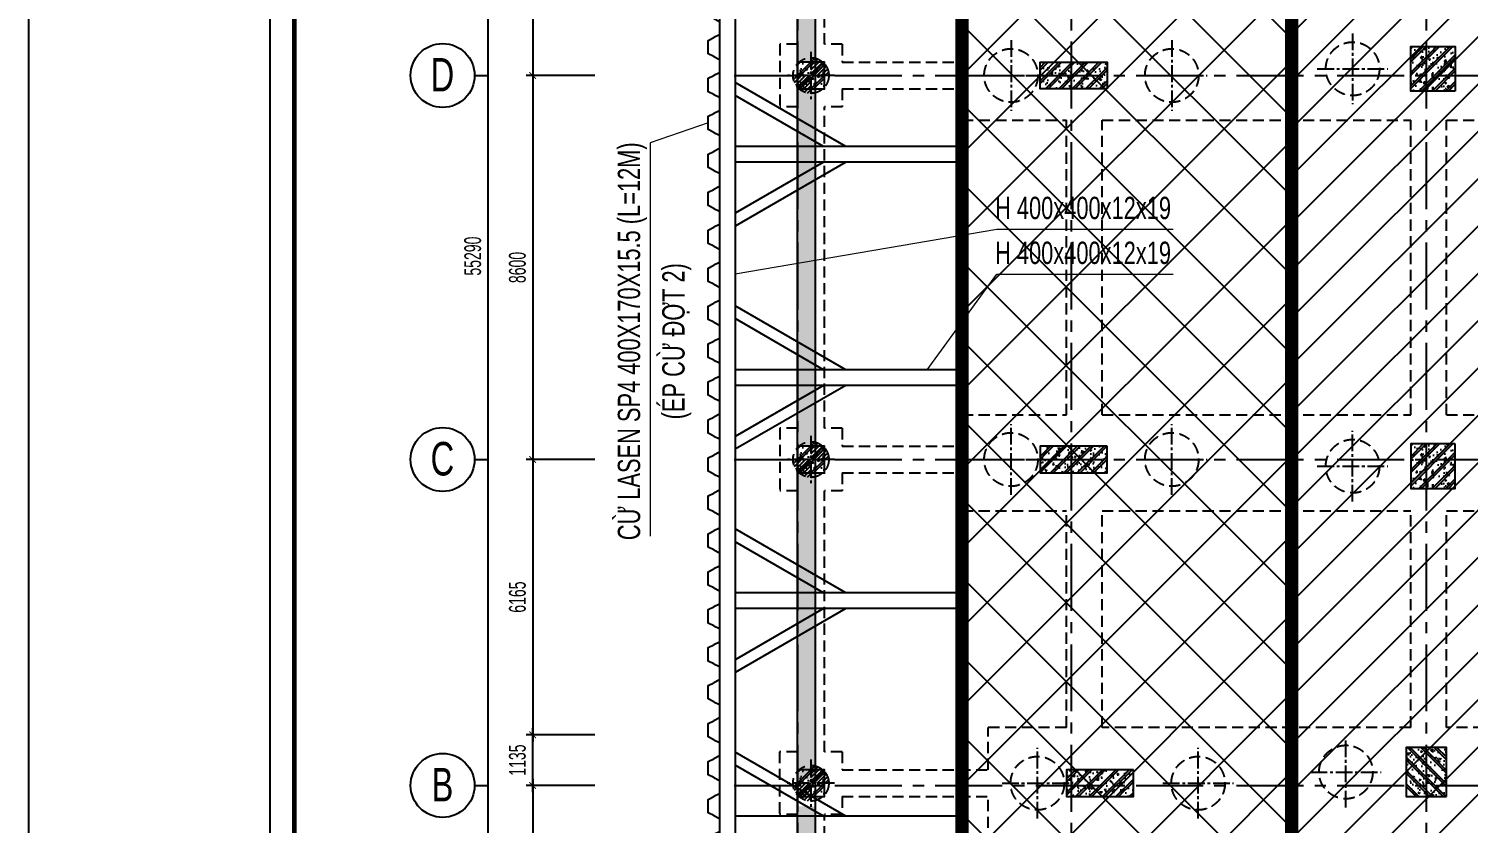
# Model space of a CAD drawing. Extents: x 71 to 3057337, y -14 to 345257.
# Drawn here: x 2905957 to 2938192, y 182440 to 200232 of the extents above; entities that cross this region are included whole.
import ezdxf
from ezdxf.enums import TextEntityAlignment as Align

# ---------------------------------------------------------------- set-up
doc = ezdxf.new("R2010")
doc.units = 0
doc.header["$LTSCALE"] = 1000
doc.header["$MEASUREMENT"] = 0
doc.header["$PDMODE"] = 3
doc.linetypes.add('CENTER2', pattern=[1.125, 0.75, -0.125, 0.125, -0.125])
doc.linetypes.add('HIDDEN', pattern=[0.375, 0.25, -0.125])
doc.layers.get('0').update_dxf_attribs({"linetype": 'CONTINUOUS'})
doc.layers.get('Defpoints').update_dxf_attribs({"linetype": 'CONTINUOUS'})
for name, color, linetype in [('03BORDER', 3, 'CONTINUOUS'), ('12CHI', 1, 'CONTINUOUS'), ('CDC-KHUNGTEN', 7, 'CONTINUOUS'), ('CDC.01.AXIS', 160, 'CENTER2'), ('CDC.02.DIM', 1, 'CONTINUOUS'), ('CDC.04.HIDDEN', 8, 'HIDDEN'), ('CDC.05.STEEL', 4, 'CONTINUOUS'), ('CDC.06.TEXT', 2, 'CONTINUOUS'), ('CDC.09.COLUMN', 4, 'CONTINUOUS'), ('CDC.10.HATCH', 9, 'CONTINUOUS'), ('CDC.14.STEELNUM', 2, 'CONTINUOUS'), ('CDC.16.BIGTEXT', 6, 'CONTINUOUS')]:
    doc.layers.add(name, color=color, linetype=linetype)
doc.layers.add('KCS_CHI', color=1, linetype='CONTINUOUS', lineweight=15)
doc.styles.add('ARIAL', font='arial.ttf', dxfattribs={"width": 0.6})
doc.dimstyles.new('D150', dxfattribs={"dimscale": 150, "dimtxt": 2.5, "dimasz": 1, "dimexe": 1, "dimexo": 0, "dimgap": 1, "dimtad": 1, "dimdec": 0, "dimdsep": 46, "dimtxsty": 'ARIAL', "dimblk": 'ARCHTICK', "dimcen": 1, "dimdle": 1, "dimclrd": 1, "dimclre": 1, "dimclrt": 2, "dimadec": 0, "dimazin": 0, "dimtfac": 0.00072, "dimtdec": 0, "dimtix": 1, "dimtmove": 2, "dimatfit": 3, "dimldrblk": 'ARCHTICK', "dimfxl": 1, "dimtolj": 1, "dimlwd": -1, "dimlwe": -1, "dimarcsym": 0})
pattern_1 = [(50, (-322187.27, 0), (358.63009, -31.376067), [37.5, -412.5]), (355, (-322187.27, 0), (-69.37567, 376.09607), [30, -330]), (100.4514, (-322157.4, -2.6), (289.25469, 344.71977), [31.870095, -350.571056]), (46.1842, (-322187.27, 100), (533.62052, -82.75951), [56.25, -618.75]), (96.6356, (-322142.8, 93.1), (467.33135, 487.05894), [47.80514, -525.8565]), (351.1842, (-322187.3, 100), (467.33097, 487.0593), [45, -495]), (21, (-322137.27, 75), (298.453526, -201.309445), [37.5, -412.5]), (326, (-322137.27, 75), (121.657666, 362.57502), [30, -330]), (71.4514, (-322112.4, 58.22), (420.111314, 161.26525), [31.870095, -350.571056]), (37.5, (-322187.27, 0), (6.079928, 166.446927), [0, -326, 0, -335, 0, -331.25]), (7.5, (-322187.27, 0), (131.534769, 197.205856), [0, -191, 0, -318.5, 0, -126.25]), (327.5, (-322298.77, 0), (266.911218, -11.277436), [0, -125, 0, -390, 0, -517.5]), (317.5, (-322348.77, 0), (291.593085, 50.05249), [0, -162.5, 0, -259, 0, -367.5]), (45, (-322187.27, 0), (-150.26019, 150.26019), []), (45, (-322187.27, 61.25), (-150.26019, 150.26019), [])]

# ---------------------------------------------------------------- blocks, each defined once
blk = doc.blocks.new('_ARCHTICK')
at = {"color": 0, "linetype": 'ByBlock', "const_width": 0.15}
blk.add_lwpolyline([(-0.5, -0.5), (0.5, 0.5)], dxfattribs=at)
blk = doc.blocks.new('*D48')
at = {"layer": 'CDC.02.DIM', "color": 1, "transparency": 16777216}
for p, q in [((2917242, 206636), (2917242, 199036)), ((2918635, 206486), (2917092, 206486)), ((2918635, 199186), (2917092, 199186))]:
    blk.add_line(p, q, dxfattribs=at)
at = {"layer": 'Defpoints', "color": 0, "transparency": 16777216}
for p in [(2918635, 206486), (2917242, 199186), (2918635, 199186)]:
    blk.add_point(p, dxfattribs=at)
at = {"layer": 'CDC.02.DIM', "color": 1, "transparency": 16777216, "xscale": 150, "yscale": 150, "zscale": 150}
for p, rotation in [((2917242, 206486), 90), ((2917242, 199186), 270)]:
    blk.add_blockref('_ARCHTICK', p, dxfattribs=dict(at, rotation=rotation))
at = {"layer": 'CDC.02.DIM', "color": 2, "transparency": 16777216, "insert": (2916900, 202836), "char_height": 375, "attachment_point": 5, "rotation": 90, "style": 'ARIAL'}
blk.add_mtext('\\A1;7300', dxfattribs=at)
blk = doc.blocks.new('*D49')
at = {"layer": 'CDC.02.DIM', "color": 1, "transparency": 16777216}
for p, q in [((2917242, 199336), (2917242, 190436)), ((2918635, 199186), (2917092, 199186)), ((2918635, 190586), (2917092, 190586))]:
    blk.add_line(p, q, dxfattribs=at)
at = {"layer": 'Defpoints', "color": 0, "transparency": 16777216}
for p in [(2918635, 199186), (2917242, 190586), (2918635, 190586)]:
    blk.add_point(p, dxfattribs=at)
at = {"layer": 'CDC.02.DIM', "color": 1, "transparency": 16777216, "xscale": 150, "yscale": 150, "zscale": 150}
for p, rotation in [((2917242, 199186), 90), ((2917242, 190586), 270)]:
    blk.add_blockref('_ARCHTICK', p, dxfattribs=dict(at, rotation=rotation))
at = {"layer": 'CDC.02.DIM', "color": 2, "transparency": 16777216, "insert": (2916900, 194886), "char_height": 375, "attachment_point": 5, "rotation": 90, "style": 'ARIAL'}
blk.add_mtext('\\A1;8600', dxfattribs=at)
blk = doc.blocks.new('*D50')
at = {"layer": 'CDC.02.DIM', "color": 1, "transparency": 16777216}
for p, q in [((2918635, 190586), (2917092, 190586)), ((2917242, 190736), (2917242, 184271)), ((2918635, 184421), (2917092, 184421))]:
    blk.add_line(p, q, dxfattribs=at)
at = {"layer": 'Defpoints', "color": 0, "transparency": 16777216}
for p in [(2918635, 190586), (2917242, 184421), (2918635, 184421)]:
    blk.add_point(p, dxfattribs=at)
at = {"layer": 'CDC.02.DIM', "color": 1, "transparency": 16777216, "xscale": 150, "yscale": 150, "zscale": 150}
for p, rotation in [((2917242, 190586), 90), ((2917242, 184421), 270)]:
    blk.add_blockref('_ARCHTICK', p, dxfattribs=dict(at, rotation=rotation))
at = {"layer": 'CDC.02.DIM', "color": 2, "transparency": 16777216, "insert": (2916900, 187504), "char_height": 375, "attachment_point": 5, "rotation": 90, "style": 'ARIAL'}
blk.add_mtext('\\A1;6165', dxfattribs=at)
blk = doc.blocks.new('*D51')
at = {"layer": 'CDC.02.DIM', "color": 1, "transparency": 16777216}
for p, q in [((2917242, 183436), (2917242, 175836)), ((2918635, 183286), (2917092, 183286)), ((2918635, 175986), (2917092, 175986))]:
    blk.add_line(p, q, dxfattribs=at)
at = {"layer": 'Defpoints', "color": 0, "transparency": 16777216}
for p in [(2918635, 183286), (2917242, 175986), (2918635, 175986)]:
    blk.add_point(p, dxfattribs=at)
at = {"layer": 'CDC.02.DIM', "color": 1, "transparency": 16777216, "xscale": 150, "yscale": 150, "zscale": 150}
for p, rotation in [((2917242, 183286), 90), ((2917242, 175986), 270)]:
    blk.add_blockref('_ARCHTICK', p, dxfattribs=dict(at, rotation=rotation))
at = {"layer": 'CDC.02.DIM', "color": 2, "transparency": 16777216, "insert": (2916900, 179636), "char_height": 375, "attachment_point": 5, "rotation": 90, "style": 'ARIAL'}
blk.add_mtext('\\A1;7300', dxfattribs=at)
blk = doc.blocks.new('*D52')
at = {"layer": 'CDC.02.DIM', "color": 1, "transparency": 16777216}
for p, q in [((2918635, 222787), (2916092, 222787)), ((2916242, 167346), (2916242, 222937)), ((2918635, 167496), (2916092, 167496))]:
    blk.add_line(p, q, dxfattribs=at)
at = {"layer": 'Defpoints', "color": 0, "transparency": 16777216}
for p in [(2916242, 222787), (2918635, 222787), (2918635, 167496)]:
    blk.add_point(p, dxfattribs=at)
at = {"layer": 'CDC.02.DIM', "color": 1, "transparency": 16777216, "xscale": 150, "yscale": 150, "zscale": 150}
for p, rotation in [((2916242, 222787), 90), ((2916242, 167496), 270)]:
    blk.add_blockref('_ARCHTICK', p, dxfattribs=dict(at, rotation=rotation))
at = {"layer": 'CDC.02.DIM', "color": 2, "transparency": 16777216, "insert": (2915900, 195141), "char_height": 375, "attachment_point": 5, "rotation": 90, "style": 'ARIAL'}
blk.add_mtext('\\A1;55290', dxfattribs=at)
blk = doc.blocks.new('*D236')
at = {"layer": 'CDC.02.DIM', "color": 1, "transparency": 16777216}
for p, q in [((2918635, 184421), (2917092, 184421)), ((2917242, 183136), (2917242, 184571)), ((2918635, 183286), (2917092, 183286))]:
    blk.add_line(p, q, dxfattribs=at)
at = {"layer": 'Defpoints', "color": 0, "transparency": 16777216}
for p in [(2917242, 184421), (2918635, 184421), (2918635, 183286)]:
    blk.add_point(p, dxfattribs=at)
at = {"layer": 'CDC.02.DIM', "color": 1, "transparency": 16777216, "xscale": 150, "yscale": 150, "zscale": 150}
for p, rotation in [((2917242, 184421), 90), ((2917242, 183286), 270)]:
    blk.add_blockref('_ARCHTICK', p, dxfattribs=dict(at, rotation=rotation))
at = {"layer": 'CDC.02.DIM', "color": 2, "transparency": 16777216, "insert": (2916900, 183854), "char_height": 375, "attachment_point": 5, "rotation": 90, "style": 'ARIAL'}
blk.add_mtext('\\A1;1135', dxfattribs=at)
blk = doc.blocks.new('7.95M')
at = {"layer": 'CDC.10.HATCH'}
h = blk.add_hatch(dxfattribs=at)
h.set_pattern_fill('CHAU-01', color=256, scale=80, style=0, pattern_type=2)
h.set_pattern_definition([(50, (-322187.27, -95344.57), (573.80815, -50.20171), [60, -660]), (355, (-322187.3, -95344.6), (-111.00107, 601.7537), [48, -528]), (100.4514, (-322139.46, -95348.76), (462.8075, 551.55163), [50.99215, -560.91369]), (46.1842, (-322187.3, -95184.6), (853.79284, -132.4152), [90, -990]), (96.6356, (-322116.1, -95195.6), (747.73016, 779.2943), [76.48823, -841.3704]), (351.1842, (-322187.3, -95184.6), (747.72956, 779.2949), [72, -792]), (21, (-322107.27, -95224.57), (477.52564, -322.09511), [60, -660]), (326, (-322107.3, -95224.6), (194.65227, 580.12004), [48, -528]), (71.4514, (-322067.5, -95251.4), (672.1781, 258.0244), [50.99215, -560.91369]), (37.5, (-322187.27, -95344.57), (9.727884, 266.315083), [0, -521.6, 0, -536, 0, -530]), (7.5, (-322187.27, -95344.57), (210.45563, 315.52937), [0, -305.6, 0, -509.6, 0, -202]), (327.5, (-322365.67, -95344.57), (427.05795, -18.043897), [0, -200, 0, -624, 0, -828]), (317.5, (-322445.67, -95344.57), (466.548935, 80.083986), [0, -260, 0, -414.4, 0, -588]), (45, (-322187.27, -95344.57), (-240.416306, 240.416306), []), (45, (-322187.27, -95246.57), (-240.416306, 240.416306), [])])
h.paths.add_polyline_path([(1412762, -68421), (1412362, -68421), (1412362, -72738), (1412762, -72738)])
h.paths.add_polyline_path([(1412762, -73338), (1412362, -73338), (1412362, -79897), (1412762, -79897)])
h.paths.add_polyline_path([(1412762, -80497), (1412362, -80497), (1412362, -87148), (1412762, -87148)])
h.paths.add_polyline_path([(1412762, -87748), (1412362, -87748), (1412362, -95748), (1412762, -95748)])
h.paths.add_polyline_path([(1412762, -96348), (1412362, -96348), (1412362, -103213), (1412762, -103213)])
h.paths.add_polyline_path([(1412762, -103813), (1412362, -103813), (1412362, -110158), (1412762, -110158)])
h = blk.add_hatch(dxfattribs=at)
h.set_pattern_fill('CHAU-01', color=256, scale=50, style=0, pattern_type=2)
h.set_pattern_definition([(50, (-322487.27, 0), (358.63009, -31.376067), [37.5, -412.5]), (355, (-322487.27, 0), (-69.37567, 376.09607), [30, -330]), (100.4514, (-322457.4, -2.6), (289.25469, 344.71977), [31.870095, -350.571056]), (46.1842, (-322487.27, 100), (533.62052, -82.75951), [56.25, -618.75]), (96.6356, (-322442.8, 93.1), (467.33135, 487.05894), [47.80514, -525.8565]), (351.1842, (-322487.3, 100), (467.33097, 487.0593), [45, -495]), (21, (-322437.27, 75), (298.453526, -201.309445), [37.5, -412.5]), (326, (-322437.27, 75), (121.657666, 362.57502), [30, -330]), (71.4514, (-322412.4, 58.22), (420.111314, 161.26525), [31.870095, -350.571056]), (37.5, (-322487.27, 0), (6.079928, 166.446927), [0, -326, 0, -335, 0, -331.25]), (7.5, (-322487.27, 0), (131.534769, 197.205856), [0, -191, 0, -318.5, 0, -126.25]), (327.5, (-322598.77, 0), (266.911218, -11.277436), [0, -125, 0, -390, 0, -517.5]), (317.5, (-322648.77, 0), (291.593085, 50.05249), [0, -162.5, 0, -259, 0, -367.5]), (45, (-322487.27, 0), (-150.26019, 150.26019), []), (45, (-322487.27, 61.25), (-150.26019, 150.26019), [])])
h.paths.add_polyline_path([(1426442, -86798), (1426092, -86798), (1426092, -87448), (1426442, -87448)])
h.paths.add_polyline_path([(1426442, -87448), (1426092, -87448), (1426092, -87798), (1426442, -87798)])
h.paths.add_polyline_path([(1427092, -87448), (1426442, -87448), (1426442, -87798), (1427092, -87798)])
h.paths.add_polyline_path([(1427092, -86798), (1426442, -86798), (1426442, -87448), (1427092, -87448)])
h = blk.add_hatch(dxfattribs=at)
h.set_pattern_fill('ANSI31', color=256, scale=500, style=0)
h.set_pattern_definition([(45, (-364002.844, -6063.22), (-44.1941738, 44.1941738), [])])
h.paths.add_polyline_path([(1412661, -87048), (1412661, -87448), (1413061, -87448, 0.414214)])
h.paths.add_polyline_path([(1412661, -87448), (1412261, -87448, 0.414214), (1412661, -87848)])
h = blk.add_hatch(dxfattribs=at)
h.set_pattern_fill('CHAU-01', color=256, scale=50, angle=270, style=0, pattern_type=2)
h.set_pattern_definition([(220, (3161718.52, -394468.87), (31.376067, -358.63009), [37.5, -412.5]), (275, (3161718.5, -394468.87), (-376.09607, 69.37567), [30, -330]), (169.5486, (3161721.13, -394498.76), (-344.71977, -289.25469), [31.870095, -350.571056]), (223.8158, (3161618.5, -394468.87), (82.75951, -533.62052), [56.25, -618.75]), (173.3644, (3161625.4, -394513.34), (-487.05894, -467.33135), [47.80514, -525.8565]), (278.8158, (3161618.5, -394468.9), (-487.0593, -467.33097), [45, -495]), (249, (3161643.52, -394518.87), (201.309445, -298.453526), [37.5, -412.5]), (304, (3161643.5, -394518.87), (-362.57502, -121.657666), [30, -330]), (198.5486, (3161660.3, -394543.74), (-161.26525, -420.111314), [31.870095, -350.571056]), (232.5, (3161718.52, -394468.87), (-166.446927, -6.079928), [0, -326, 0, -335, 0, -331.25]), (262.5, (3161718.52, -394468.87), (-197.205856, -131.534769), [0, -191, 0, -318.5, 0, -126.25]), (302.5, (3161718.52, -394357.37), (11.277436, -266.911218), [0, -125, 0, -390, 0, -517.5]), (312.5, (3161718.52, -394307.37), (-50.05249, -291.593085), [0, -162.5, 0, -259, 0, -367.5]), (225, (3161718.52, -394468.87), (-150.26019, 150.26019), []), (225, (3161657.27, -394468.87), (-150.26019, 150.26019), [])])
h.paths.add_polyline_path([(1412362, -87748), (1412962, -87748), (1412962, -87148), (1412362, -87148)])
h = blk.add_hatch(dxfattribs=at)
h.set_pattern_fill('CHAU-01', color=256, scale=50, style=0, pattern_type=2)
h.set_pattern_definition(pattern_1)
h.paths.add_polyline_path([(1419292, -87748), (1417902, -87748), (1417902, -87398), (1419292, -87398)])
h.paths.add_polyline_path([(1419292, -87398), (1417902, -87398), (1417902, -87148), (1419292, -87148)])
h.paths.add_polyline_path([(1417902, -87398), (1417792, -87398), (1417792, -87148), (1417902, -87148)])
h.paths.add_polyline_path([(1417902, -87748), (1417792, -87748), (1417792, -87398), (1417902, -87398)])
h = blk.add_hatch(dxfattribs=at)
h.set_pattern_fill('ANSI31', color=256, scale=500, style=0)
h.set_pattern_definition([(45, (-364002.84, -14663.35), (-44.1941738, 44.1941738), [])])
h.paths.add_polyline_path([(1412661, -95648), (1412661, -96048), (1413061, -96048, 0.414214)])
h.paths.add_polyline_path([(1412661, -96048), (1412261, -96048, 0.414214), (1412661, -96448)])
h = blk.add_hatch(dxfattribs=at)
h.set_pattern_fill('CHAU-01', color=256, scale=50, style=0, pattern_type=2)
h.set_pattern_definition([(50, (-322487.27, -8900), (358.63009, -31.376067), [37.5, -412.5]), (355, (-322487.27, -8900), (-69.37567, 376.09607), [30, -330]), (100.4514, (-322457.4, -8902.6), (289.25469, 344.71977), [31.870095, -350.571056]), (46.1842, (-322487.27, -8800), (533.62052, -82.75951), [56.25, -618.75]), (96.6356, (-322442.8, -8806.9), (467.33135, 487.05894), [47.80514, -525.8565]), (351.1842, (-322487.3, -8800), (467.33097, 487.0593), [45, -495]), (21, (-322437.27, -8825), (298.453526, -201.309445), [37.5, -412.5]), (326, (-322437.27, -8825), (121.657666, 362.57502), [30, -330]), (71.4514, (-322412.4, -8841.78), (420.111314, 161.26525), [31.870095, -350.571056]), (37.5, (-322487.27, -8900), (6.079928, 166.446927), [0, -326, 0, -335, 0, -331.25]), (7.5, (-322487.27, -8900), (131.534769, 197.205856), [0, -191, 0, -318.5, 0, -126.25]), (327.5, (-322598.77, -8900), (266.911218, -11.277436), [0, -125, 0, -390, 0, -517.5]), (317.5, (-322648.77, -8900), (291.593085, 50.05249), [0, -162.5, 0, -259, 0, -367.5]), (45, (-322487.27, -8900), (-150.26019, 150.26019), []), (45, (-322487.27, -8838.75), (-150.26019, 150.26019), [])])
h.paths.add_polyline_path([(1426442, -95698), (1426092, -95698), (1426092, -96348), (1426442, -96348)])
h.paths.add_polyline_path([(1426442, -96348), (1426092, -96348), (1426092, -96698), (1426442, -96698)])
h.paths.add_polyline_path([(1427092, -96348), (1426442, -96348), (1426442, -96698), (1427092, -96698)])
h.paths.add_polyline_path([(1427092, -95698), (1426442, -95698), (1426442, -96348), (1427092, -96348)])
h = blk.add_hatch(dxfattribs=at)
h.set_pattern_fill('CHAU-01', color=256, scale=50, angle=270, style=0, pattern_type=2)
h.set_pattern_definition([(220, (3161718.52, -403069), (31.376067, -358.63009), [37.5, -412.5]), (275, (3161718.5, -403069), (-376.09607, 69.37567), [30, -330]), (169.5486, (3161721.13, -403098.9), (-344.71977, -289.25469), [31.870095, -350.571056]), (223.8158, (3161618.5, -403069), (82.75951, -533.62052), [56.25, -618.75]), (173.3644, (3161625.4, -403113.47), (-487.05894, -467.33135), [47.80514, -525.8565]), (278.8158, (3161618.5, -403069), (-487.0593, -467.33097), [45, -495]), (249, (3161643.52, -403119), (201.309445, -298.453526), [37.5, -412.5]), (304, (3161643.5, -403119), (-362.57502, -121.657666), [30, -330]), (198.5486, (3161660.3, -403143.87), (-161.26525, -420.111314), [31.870095, -350.571056]), (232.5, (3161718.52, -403069), (-166.446927, -6.079928), [0, -326, 0, -335, 0, -331.25]), (262.5, (3161718.52, -403069), (-197.205856, -131.534769), [0, -191, 0, -318.5, 0, -126.25]), (302.5, (3161718.52, -402957.5), (11.277436, -266.911218), [0, -125, 0, -390, 0, -517.5]), (312.5, (3161718.52, -402907.5), (-50.05249, -291.593085), [0, -162.5, 0, -259, 0, -367.5]), (225, (3161718.52, -403069), (-150.26019, 150.26019), []), (225, (3161657.27, -403069), (-150.26019, 150.26019), [])])
h.paths.add_polyline_path([(1412362, -96348), (1412962, -96348), (1412962, -95748), (1412362, -95748)])
h = blk.add_hatch(dxfattribs=at)
h.set_pattern_fill('CHAU-01', color=256, scale=50, style=0, pattern_type=2)
h.set_pattern_definition(pattern_1)
h.paths.add_polyline_path([(1419292, -95748), (1417902, -95748), (1417902, -96098), (1419292, -96098)])
h.paths.add_polyline_path([(1419292, -96098), (1417902, -96098), (1417902, -96348), (1419292, -96348)])
h.paths.add_polyline_path([(1417902, -96098), (1417792, -96098), (1417792, -96348), (1417902, -96348)])
h.paths.add_polyline_path([(1417902, -95748), (1417792, -95748), (1417792, -96098), (1417902, -96098)])
h = blk.add_hatch(dxfattribs=at)
h.set_pattern_fill('CHAU-01', color=256, scale=50, style=0, pattern_type=2)
h.set_pattern_definition([(310, (-338987.27, -183495.4), (358.63009, 31.376067), [37.5, -412.5]), (5, (-338987.27, -183495.4), (-69.37567, -376.09607), [30, -330]), (259.5486, (-338957.4, -183492.77), (289.25469, -344.71977), [31.870095, -350.571056]), (313.8158, (-338987.27, -183595.4), (533.62052, 82.75951), [56.25, -618.75]), (263.3644, (-338942.8, -183588.5), (467.33135, -487.05894), [47.80514, -525.8565]), (8.8158, (-338987.3, -183595.4), (467.33097, -487.0593), [45, -495]), (339, (-338937.27, -183570.4), (298.453526, 201.309445), [37.5, -412.5]), (34, (-338937.27, -183570.4), (121.657666, -362.57502), [30, -330]), (288.5486, (-338912.4, -183553.6), (420.111314, -161.26525), [31.870095, -350.571056]), (322.5, (-338987.27, -183495.39), (6.079928, -166.446927), [0, -326, 0, -335, 0, -331.25]), (352.5, (-338987.27, -183495.39), (131.534769, -197.205856), [0, -191, 0, -318.5, 0, -126.25]), (32.5, (-339098.77, -183495.39), (266.911218, 11.277436), [0, -125, 0, -390, 0, -517.5]), (42.5, (-339148.77, -183495.39), (291.593085, -50.05249), [0, -162.5, 0, -259, 0, -367.5]), (315, (-338987.27, -183495.39), (-150.26019, -150.26019), []), (315, (-338987.27, -183556.64), (-150.26019, -150.26019), [])])
h.paths.add_polyline_path([(1426442, -103598), (1425992, -103598), (1425992, -103348), (1426442, -103348)])
h.paths.add_polyline_path([(1426442, -103348), (1425992, -103348), (1425992, -102498), (1426442, -102498)])
h.paths.add_polyline_path([(1426892, -103348), (1426442, -103348), (1426442, -102498), (1426892, -102498)])
h.paths.add_polyline_path([(1426892, -103598), (1426442, -103598), (1426442, -103348), (1426892, -103348)])
h = blk.add_hatch(dxfattribs=at)
h.set_pattern_fill('ANSI31', color=256, scale=500, style=0)
h.set_pattern_definition([(45, (-364003.82, -21913.464), (-44.1941738, 44.1941738), [])])
h.paths.add_polyline_path([(1412660, -102898), (1412660, -103298), (1413060, -103298, 0.414214)])
h.paths.add_polyline_path([(1412660, -103298), (1412260, -103298, 0.414214), (1412660, -103698)])
h = blk.add_hatch(dxfattribs=at)
h.set_pattern_fill('CHAU-01', color=256, scale=50, angle=270, style=0, pattern_type=2)
h.set_pattern_definition([(220, (3161717.54, -410319.12), (31.376067, -358.63009), [37.5, -412.5]), (275, (3161717.54, -410319.1), (-376.09607, 69.37567), [30, -330]), (169.5486, (3161720.15, -410349), (-344.71977, -289.25469), [31.870095, -350.571056]), (223.8158, (3161617.54, -410319.1), (82.75951, -533.62052), [56.25, -618.75]), (173.3644, (3161624.44, -410363.6), (-487.05894, -467.33135), [47.80514, -525.8565]), (278.8158, (3161617.54, -410319.1), (-487.0593, -467.33097), [45, -495]), (249, (3161642.54, -410369.12), (201.309445, -298.453526), [37.5, -412.5]), (304, (3161642.54, -410369.1), (-362.57502, -121.657666), [30, -330]), (198.5486, (3161659.3, -410394), (-161.26525, -420.111314), [31.870095, -350.571056]), (232.5, (3161717.54, -410319.12), (-166.446927, -6.079928), [0, -326, 0, -335, 0, -331.25]), (262.5, (3161717.54, -410319.12), (-197.205856, -131.534769), [0, -191, 0, -318.5, 0, -126.25]), (302.5, (3161717.54, -410207.62), (11.277436, -266.911218), [0, -125, 0, -390, 0, -517.5]), (312.5, (3161717.54, -410157.62), (-50.05249, -291.593085), [0, -162.5, 0, -259, 0, -367.5]), (225, (3161717.54, -410319.12), (-150.26019, 150.26019), []), (225, (3161656.29, -410319.12), (-150.26019, 150.26019), [])])
h.paths.add_polyline_path([(1412361, -103598), (1412961, -103598), (1412961, -102998), (1412361, -102998)])
h = blk.add_hatch(dxfattribs=at)
h.set_pattern_fill('CHAU-01', color=256, scale=50, style=0, pattern_type=2)
h.set_pattern_definition(pattern_1)
h.paths.add_polyline_path([(1419883, -102998), (1418492, -102998), (1418492, -103348), (1419883, -103348)])
h.paths.add_polyline_path([(1419883, -103348), (1418492, -103348), (1418492, -103598), (1419883, -103598)])
h.paths.add_polyline_path([(1418492, -103348), (1418383, -103348), (1418383, -103598), (1418492, -103598)])
h.paths.add_polyline_path([(1418492, -102998), (1418383, -102998), (1418383, -103348), (1418492, -103348)])
at = {"layer": 'CDC.01.AXIS', "ltscale": 2}
for p, q in [((1412362, -61938), (1412362, -120474)), ((1418492, -61938), (1418492, -120474)), ((1426442, -61938), (1426442, -120474)), ((1410944, -87448), (1517957, -87448)), ((1410944, -96048), (1517957, -96048)), ((1410944, -103348), (1517957, -103348))]:
    blk.add_line(p, q, dxfattribs=at)
at = {"layer": 'CDC.01.AXIS', "ltscale": 0.5}
for p, q in [((1417142, -86656), (1417142, -88240)), ((1420742, -86656), (1420742, -88240)), ((1424792, -86506), (1424792, -88090)), ((1412661, -86920), (1412661, -87976)), ((1424000, -87298), (1425584, -87298)), ((1413189, -87448), (1412133, -87448)), ((1416350, -87448), (1417934, -87448)), ((1419950, -87448), (1421534, -87448)), ((1417142, -96840), (1417142, -95256)), ((1420742, -96840), (1420742, -95256)), ((1424792, -96990), (1424792, -95406)), ((1412661, -95520), (1412661, -96576)), ((1413189, -96048), (1412133, -96048)), ((1416350, -96048), (1417934, -96048)), ((1419950, -96048), (1421534, -96048)), ((1424000, -96198), (1425584, -96198)), ((1417733, -104090), (1417733, -102506)), ((1421333, -104090), (1421333, -102506)), ((1424642, -103840), (1424642, -102256)), ((1412660, -102770), (1412660, -103826)), ((1423850, -103048), (1425434, -103048)), ((1413188, -103298), (1412132, -103298)), ((1416941, -103298), (1418525, -103298)), ((1420541, -103298), (1422125, -103298))]:
    blk.add_line(p, q, dxfattribs=at)
at = {"layer": 'CDC.04.HIDDEN'}
for p, q in [((1412962, -86748), (1412962, -80898)), ((1416042, -86298), (1416042, -87148)), ((1412362, -86748), (1411961, -86748)), ((1411961, -86748), (1411961, -88148)), ((1413361, -86748), (1412962, -86748)), ((1413361, -86748), (1413361, -87148)), ((1413361, -87148), (1416042, -87148)), ((1413361, -87748), (1413361, -88148)), ((1413361, -87748), (1416042, -87748)), ((1416042, -87748), (1416042, -88448)), ((1412362, -88148), (1411961, -88148)), ((1413361, -88148), (1412962, -88148)), ((1412962, -95348), (1412962, -88148)), ((1416042, -88448), (1418382, -88448)), ((1418382, -95048), (1418382, -88448)), ((1419182, -95048), (1419182, -88448)), ((1419182, -88448), (1426092, -88448)), ((1426092, -95048), (1426092, -88448)), ((1426892, -95048), (1426892, -88448)), ((1426892, -88448), (1429392, -88448)), ((1416042, -95748), (1416042, -95048)), ((1416042, -95048), (1418382, -95048)), ((1419182, -95048), (1426092, -95048)), ((1426892, -95048), (1429392, -95048)), ((1412362, -95348), (1411961, -95348)), ((1411961, -95348), (1411961, -96748)), ((1413361, -95348), (1412962, -95348)), ((1413361, -95348), (1413361, -95748)), ((1413361, -95748), (1416042, -95748)), ((1413361, -96348), (1413361, -96748)), ((1413361, -96348), (1416042, -96348)), ((1416042, -97198), (1416042, -96348)), ((1412362, -96748), (1411961, -96748)), ((1413361, -96748), (1412962, -96748)), ((1412962, -102598), (1412962, -96748)), ((1416042, -97198), (1418382, -97198)), ((1418382, -102048), (1418382, -97198)), ((1419182, -102048), (1419182, -97198)), ((1419182, -97198), (1426092, -97198)), ((1426092, -102048), (1426092, -97198)), ((1426892, -102048), (1426892, -97198)), ((1426892, -97198), (1429392, -97198)), ((1416633, -102998), (1416633, -102048)), ((1418382, -102048), (1416633, -102048)), ((1426092, -102048), (1419182, -102048)), ((1429242, -102048), (1426892, -102048)), ((1412362, -102598), (1411960, -102598)), ((1411960, -102598), (1411960, -103998)), ((1413360, -102598), (1412962, -102598)), ((1413360, -102598), (1413360, -102998)), ((1413360, -102998), (1416633, -102998)), ((1413360, -103598), (1413360, -103998)), ((1413360, -103598), (1416633, -103598)), ((1416633, -104298), (1416633, -103598)), ((1412362, -103998), (1411960, -103998)), ((1413360, -103998), (1412962, -103998)), ((1412962, -109758), (1412962, -103998))]:
    blk.add_line(p, q, dxfattribs=at)
for centre, radius in [((1424792, -87298), 600), ((1417142, -87448), 600), ((1420742, -87448), 600), ((1412661, -87448), 400), ((1412661, -96048), 400), ((1417142, -96048), 600), ((1420742, -96048), 600), ((1424792, -96198), 600), ((1424642, -103048), 600), ((1417733, -103298), 600), ((1421333, -103298), 600), ((1412660, -103298), 400)]:
    blk.add_circle(centre, radius, dxfattribs=at)
at = {"layer": 'CDC.09.COLUMN'}
for p, q in [((1412362, -119137), (1412362, -67821)), ((1412762, -118537), (1412762, -67979))]:
    blk.add_line(p, q, dxfattribs=at)
at = {"layer": 'CDC.09.COLUMN', "ltscale": 2000}
for points in [[(1427092, -87798), (1426092, -87798), (1426092, -86798), (1427092, -86798)], [(1412362, -87148), (1412362, -87748), (1412962, -87748), (1412962, -87148)], [(1419292, -87748), (1417792, -87748), (1417792, -87148), (1419292, -87148)], [(1427092, -95698), (1426092, -95698), (1426092, -96698), (1427092, -96698)], [(1412362, -95748), (1412362, -96348), (1412962, -96348), (1412962, -95748)], [(1419292, -95748), (1417792, -95748), (1417792, -96348), (1419292, -96348)], [(1426892, -103598), (1426892, -102498), (1425992, -102498), (1425992, -103598)], [(1412361, -102998), (1412361, -103598), (1412961, -103598), (1412961, -102998)], [(1419883, -102998), (1418383, -102998), (1418383, -103598), (1419883, -103598)]]:
    blk.add_lwpolyline(points, close=True, dxfattribs=at)
blk = doc.blocks.new('KHUNG TEN')
at = {"layer": 'CDC-KHUNGTEN', "color": 8}
blk.add_lwpolyline([(75096, 1100), (83000, 1100), (83000, 58300), (3000, 58300), (3000, 1100), (75096, 1100)], dxfattribs=at)
at = {"layer": 'CDC-KHUNGTEN', "color": 255, "lineweight": 60}
blk.add_lwpolyline([(74900, 1400), (74900, 58000), (3300, 58000), (3300, 1400), (74900, 1400)], close=True, dxfattribs=at)
at = {"layer": 'Defpoints', "color": 1, "ltscale": 0.2}
blk.add_lwpolyline([(0, 0), (0, 59400), (84100, 59400), (84100, 0), (0, 0)], close=True, dxfattribs=at)

msp = doc.modelspace()

# ---------------------------------------------------------------- hatches: boundary and pattern name
at = {"layer": 'CDC.10.HATCH'}
h = msp.add_hatch(dxfattribs=at)
h.set_pattern_fill('ANSI37', color=256, scale=10000, style=0)
h.paths.add_polyline_path([(3021754.1, 215846), (2926854.2, 215846), (2926854.2, 173926.5), (3021754.1, 173926.5)])
h.paths.add_polyline_path([(3014304.1, 209270.9), (3014304.1, 180225.7), (2934235.7, 180225.7), (2934235.7, 209270.9)], flags=16)
h.paths.add_polyline_path([(2958056.3, 176259.2), (2989134.8, 176259.2), (2989134.8, 179575.9), (2958056.3, 179575.9)], flags=24)
h.paths.add_polyline_path([(2958056.3, 209627.9), (2989134.8, 209627.9), (2989134.8, 212944.6), (2958056.3, 212944.6)], flags=24)
h.paths.add_polyline_path([(2950948.3, 200176.7), (2953299.4, 200176.7), (2953299.4, 203126.5), (2950948.3, 203126.5)], flags=8)
h.paths.add_polyline_path([(2927467.8, 194828.5), (2931664.8, 194828.5), (2931664.8, 195594.4), (2927467.8, 195594.4)], flags=24)
h.paths.add_polyline_path([(2927467.8, 195833.8), (2931664.8, 195833.8), (2931664.8, 196599.7), (2927467.8, 196599.7)], flags=24)
h.paths.add_polyline_path([(2958056.3, 193387.1), (2989134.8, 193387.1), (2989134.8, 196703.8), (2958056.3, 196703.8)], flags=8)
h = msp.add_hatch(dxfattribs=at)
h.set_pattern_fill('ANSI31', color=256, scale=6000, style=0)
h.set_pattern_definition([(45, (6046.44, 9496.5), (-530.33009, 530.33009), [])])
h.paths.add_polyline_path([(3014304.1, 209270.9), (2934235.7, 209270.9), (2934235.7, 180225.7), (3014304.1, 180225.7)])
h.paths.add_polyline_path([(2958056.3, 193387.1), (2989134.8, 193387.1), (2989134.8, 196703.8), (2958056.3, 196703.8)], flags=24)

# ---------------------------------------------------------------- linework, layer by layer
at = {"layer": '12CHI'}
for p, q in [((2915940, 199186.3), (2916241.9, 199186.3)), ((2915940, 190586.3), (2916241.9, 190586.3)), ((2915940, 183286.3), (2916241.9, 183286.3))]:
    msp.add_line(p, q, dxfattribs=at)
for centre in [(2915224.2, 199186.3), (2915224.2, 190586.3), (2915224.2, 183286.3)]:
    msp.add_circle(centre, 715.9, dxfattribs=at)
at = {"layer": 'CDC.05.STEEL', "linetype": 'Continuous'}
for p, q in [((2921422.5, 224535.6), (2921422.5, 165746.3)), ((2921772.5, 224185.6), (2921772.5, 166096.3))]:
    msp.add_line(p, q, dxfattribs=at)
at = {"layer": 'CDC.05.STEEL', "color": 4}
for p, q in [((2924255.6, 197596.9), (2921772.5, 199029.7)), ((2923755.4, 197596.9), (2921772.5, 198741.1)), ((2926854.2, 197596.9), (2921772.5, 197596.9)), ((2926854.2, 197246.9), (2921772.5, 197246.9)), ((2923755.4, 197246.9), (2921772.5, 196102.8)), ((2924255.6, 197246.9), (2921772.5, 195814.2)), ((2924255.6, 192596.9), (2921772.5, 194029.7)), ((2923755.4, 192596.9), (2921772.5, 193741.1)), ((2926854.2, 192596.9), (2921772.5, 192596.9)), ((2926854.2, 192246.9), (2921772.5, 192246.9)), ((2923755.4, 192246.9), (2921772.5, 191102.8)), ((2924255.6, 192246.9), (2921772.5, 190814.2)), ((2924255.6, 187596.9), (2921772.5, 189029.7)), ((2923755.4, 187596.9), (2921772.5, 188741.1)), ((2926854.2, 187596.9), (2921772.5, 187596.9)), ((2926854.2, 187246.9), (2921772.5, 187246.9)), ((2923755.4, 187246.9), (2921772.5, 186102.8)), ((2924255.6, 187246.9), (2921772.5, 185814.2)), ((2924255.6, 182596.9), (2921772.5, 184029.7)), ((2923755.4, 182596.9), (2921772.5, 183741.1)), ((2926854.2, 182596.9), (2921772.5, 182596.9))]:
    msp.add_line(p, q, dxfattribs=at)
at = {"layer": 'CDC.05.STEEL', "color": 4, "ltscale": 1000}
for points in [[(2921297.5, 200460.6), (2921422.5, 200398.1), (2921422.5, 200398.1), (2921422.5, 200098.1), (2921422.5, 200098.1), (2921297.5, 200035.6)], [(2921297.5, 199610.6), (2921172.5, 199673.1), (2921172.5, 199673.1), (2921172.5, 199973.1), (2921172.5, 199973.1), (2921297.5, 200035.6)], [(2921297.5, 199610.6), (2921172.5, 199673.1), (2921172.5, 199673.1), (2921172.5, 199973.1), (2921172.5, 199973.1), (2921297.5, 200035.6)], [(2921297.5, 199610.6), (2921422.5, 199548.1), (2921422.5, 199548.1), (2921422.5, 199248.1), (2921422.5, 199248.1), (2921297.5, 199185.6)], [(2921297.5, 198760.6), (2921172.5, 198823.1), (2921172.5, 198823.1), (2921172.5, 199123.1), (2921172.5, 199123.1), (2921297.5, 199185.6)], [(2921297.5, 198760.6), (2921422.5, 198698.1), (2921422.5, 198698.1), (2921422.5, 198398.1), (2921422.5, 198398.1), (2921297.5, 198335.6)], [(2921297.5, 197910.6), (2921172.5, 197973.1), (2921172.5, 197973.1), (2921172.5, 198273.1), (2921172.5, 198273.1), (2921297.5, 198335.6)], [(2921297.5, 197910.6), (2921422.5, 197848.1), (2921422.5, 197848.1), (2921422.5, 197548.1), (2921422.5, 197548.1), (2921297.5, 197485.6)], [(2921297.5, 197060.6), (2921172.5, 197123.1), (2921172.5, 197123.1), (2921172.5, 197423.1), (2921172.5, 197423.1), (2921297.5, 197485.6)], [(2921297.5, 197060.6), (2921422.5, 196998.1), (2921422.5, 196998.1), (2921422.5, 196698.1), (2921422.5, 196698.1), (2921297.5, 196635.6)], [(2921297.5, 196210.6), (2921172.5, 196273.1), (2921172.5, 196273.1), (2921172.5, 196573.1), (2921172.5, 196573.1), (2921297.5, 196635.6)], [(2921297.5, 196210.6), (2921422.5, 196148.1), (2921422.5, 196148.1), (2921422.5, 195848.1), (2921422.5, 195848.1), (2921297.5, 195785.6)], [(2921297.5, 196210.6), (2921422.5, 196148.1), (2921422.5, 196148.1), (2921422.5, 195848.1), (2921422.5, 195848.1), (2921297.5, 195785.6)], [(2921422.5, 196029.3), (2921422.5, 195848.1), (2921422.5, 195848.1), (2921297.5, 195785.6)], [(2921297.5, 195360.6), (2921172.5, 195423.1), (2921172.5, 195423.1), (2921172.5, 195723.1), (2921172.5, 195723.1), (2921297.5, 195785.6)], [(2921297.5, 195360.6), (2921172.5, 195423.1), (2921172.5, 195423.1), (2921172.5, 195723.1), (2921172.5, 195723.1), (2921297.5, 195785.6)], [(2921297.5, 195360.6), (2921172.5, 195423.1), (2921172.5, 195423.1), (2921172.5, 195723.1), (2921172.5, 195723.1), (2921297.5, 195785.6)], [(2921297.5, 195360.6), (2921422.5, 195298.1), (2921422.5, 195298.1), (2921422.5, 194998.1), (2921422.5, 194998.1), (2921297.5, 194935.6)], [(2921297.5, 195360.6), (2921422.5, 195298.1), (2921422.5, 195298.1), (2921422.5, 194998.1), (2921422.5, 194998.1), (2921297.5, 194935.6)], [(2921297.5, 194510.6), (2921172.5, 194573.1), (2921172.5, 194573.1), (2921172.5, 194873.1), (2921172.5, 194873.1), (2921297.5, 194935.6)], [(2921297.5, 194510.6), (2921422.5, 194448.1), (2921422.5, 194448.1), (2921422.5, 194148.1), (2921422.5, 194148.1), (2921297.5, 194085.6)], [(2921297.5, 193660.6), (2921172.5, 193723.1), (2921172.5, 193723.1), (2921172.5, 194023.1), (2921172.5, 194023.1), (2921297.5, 194085.6)], [(2921297.5, 193660.6), (2921172.5, 193723.1), (2921172.5, 193723.1), (2921172.5, 194023.1), (2921172.5, 194023.1), (2921297.5, 194085.6)], [(2921297.5, 193660.6), (2921422.5, 193598.1), (2921422.5, 193598.1), (2921422.5, 193298.1), (2921422.5, 193298.1), (2921297.5, 193235.6)], [(2921297.5, 192810.6), (2921172.5, 192873.1), (2921172.5, 192873.1), (2921172.5, 193173.1), (2921172.5, 193173.1), (2921297.5, 193235.6)], [(2921297.5, 192810.6), (2921422.5, 192748.1), (2921422.5, 192748.1), (2921422.5, 192448.1), (2921422.5, 192448.1), (2921297.5, 192385.6)], [(2921297.5, 191960.6), (2921172.5, 192023.1), (2921172.5, 192023.1), (2921172.5, 192323.1), (2921172.5, 192323.1), (2921297.5, 192385.6)], [(2921297.5, 191960.6), (2921422.5, 191898.1), (2921422.5, 191898.1), (2921422.5, 191598.1), (2921422.5, 191598.1), (2921297.5, 191535.6)], [(2921297.5, 191110.6), (2921172.5, 191173.1), (2921172.5, 191173.1), (2921172.5, 191473.1), (2921172.5, 191473.1), (2921297.5, 191535.6)], [(2921297.5, 191110.6), (2921422.5, 191048.1), (2921422.5, 191048.1), (2921422.5, 190748.1), (2921422.5, 190748.1), (2921297.5, 190685.6)], [(2921297.5, 190260.6), (2921172.5, 190323.1), (2921172.5, 190323.1), (2921172.5, 190623.1), (2921172.5, 190623.1), (2921297.5, 190685.6)], [(2921297.5, 190260.6), (2921422.5, 190198.1), (2921422.5, 190198.1), (2921422.5, 189898.1), (2921422.5, 189898.1), (2921297.5, 189835.6)], [(2921297.5, 190260.6), (2921422.5, 190198.1), (2921422.5, 190198.1), (2921422.5, 189898.1), (2921422.5, 189898.1), (2921297.5, 189835.6)], [(2921422.5, 190079.3), (2921422.5, 189898.1), (2921422.5, 189898.1), (2921297.5, 189835.6)], [(2921422.5, 190079.3), (2921422.5, 189898.1), (2921422.5, 189898.1), (2921297.5, 189835.6)], [(2921297.5, 189410.6), (2921172.5, 189473.1), (2921172.5, 189473.1), (2921172.5, 189773.1), (2921172.5, 189773.1), (2921297.5, 189835.6)], [(2921297.5, 189410.6), (2921172.5, 189473.1), (2921172.5, 189473.1), (2921172.5, 189773.1), (2921172.5, 189773.1), (2921297.5, 189835.6)], [(2921297.5, 189410.6), (2921172.5, 189473.1), (2921172.5, 189473.1), (2921172.5, 189773.1), (2921172.5, 189773.1), (2921297.5, 189835.6)], [(2921297.5, 189410.6), (2921172.5, 189473.1), (2921172.5, 189473.1), (2921172.5, 189773.1), (2921172.5, 189773.1), (2921297.5, 189835.6)], [(2921297.5, 189410.6), (2921422.5, 189348.1), (2921422.5, 189348.1), (2921422.5, 189048.1), (2921422.5, 189048.1), (2921297.5, 188985.6)], [(2921297.5, 188560.6), (2921172.5, 188623.1), (2921172.5, 188623.1), (2921172.5, 188923.1), (2921172.5, 188923.1), (2921297.5, 188985.6)], [(2921297.5, 188560.6), (2921422.5, 188498.1), (2921422.5, 188498.1), (2921422.5, 188198.1), (2921422.5, 188198.1), (2921297.5, 188135.6)], [(2921297.5, 187710.6), (2921172.5, 187773.1), (2921172.5, 187773.1), (2921172.5, 188073.1), (2921172.5, 188073.1), (2921297.5, 188135.6)], [(2921297.5, 187710.6), (2921422.5, 187648.1), (2921422.5, 187648.1), (2921422.5, 187348.1), (2921422.5, 187348.1), (2921297.5, 187285.6)], [(2921297.5, 186860.6), (2921172.5, 186923.1), (2921172.5, 186923.1), (2921172.5, 187223.1), (2921172.5, 187223.1), (2921297.5, 187285.6)], [(2921297.5, 186860.6), (2921422.5, 186798.1), (2921422.5, 186798.1), (2921422.5, 186498.1), (2921422.5, 186498.1), (2921297.5, 186435.6)], [(2921297.5, 186010.6), (2921172.5, 186073.1), (2921172.5, 186073.1), (2921172.5, 186373.1), (2921172.5, 186373.1), (2921297.5, 186435.6)], [(2921297.5, 186010.6), (2921422.5, 185948.1), (2921422.5, 185948.1), (2921422.5, 185648.1), (2921422.5, 185648.1), (2921297.5, 185585.6)], [(2921297.5, 185160.6), (2921172.5, 185223.1), (2921172.5, 185223.1), (2921172.5, 185523.1), (2921172.5, 185523.1), (2921297.5, 185585.6)], [(2921297.5, 185160.6), (2921172.5, 185223.1), (2921172.5, 185223.1), (2921172.5, 185523.1), (2921172.5, 185523.1), (2921297.5, 185585.6)], [(2921297.5, 185160.6), (2921422.5, 185098.1), (2921422.5, 185098.1), (2921422.5, 184798.1), (2921422.5, 184798.1), (2921297.5, 184735.6)], [(2921297.5, 184310.6), (2921172.5, 184373.1), (2921172.5, 184373.1), (2921172.5, 184673.1), (2921172.5, 184673.1), (2921297.5, 184735.6)], [(2921297.5, 184310.6), (2921422.5, 184248.1), (2921422.5, 184248.1), (2921422.5, 183948.1), (2921422.5, 183948.1), (2921297.5, 183885.6)], [(2921297.5, 184310.6), (2921422.5, 184248.1), (2921422.5, 184248.1), (2921422.5, 183948.1), (2921422.5, 183948.1), (2921297.5, 183885.6)], [(2921422.5, 184129.3), (2921422.5, 183948.1), (2921422.5, 183948.1), (2921297.5, 183885.6)], [(2921297.5, 183460.6), (2921172.5, 183523.1), (2921172.5, 183523.1), (2921172.5, 183823.1), (2921172.5, 183823.1), (2921297.5, 183885.6)], [(2921297.5, 183460.6), (2921172.5, 183523.1), (2921172.5, 183523.1), (2921172.5, 183823.1), (2921172.5, 183823.1), (2921297.5, 183885.6)], [(2921297.5, 183460.6), (2921172.5, 183523.1), (2921172.5, 183523.1), (2921172.5, 183823.1), (2921172.5, 183823.1), (2921297.5, 183885.6)], [(2921297.5, 183460.6), (2921422.5, 183398.1), (2921422.5, 183398.1), (2921422.5, 183098.1), (2921422.5, 183098.1), (2921297.5, 183035.6)], [(2921297.5, 183460.6), (2921422.5, 183398.1), (2921422.5, 183398.1), (2921422.5, 183098.1), (2921422.5, 183098.1), (2921297.5, 183035.6)], [(2921297.5, 182610.6), (2921172.5, 182673.1), (2921172.5, 182673.1), (2921172.5, 182973.1), (2921172.5, 182973.1), (2921297.5, 183035.6)], [(2921297.5, 182610.6), (2921422.5, 182548.1), (2921422.5, 182548.1), (2921422.5, 182248.1), (2921422.5, 182248.1), (2921297.5, 182185.6)]]:
    msp.add_lwpolyline(points, dxfattribs=at)
at = {"layer": 'CDC.14.STEELNUM', "const_width": 300}
for points in [[(2926854.2, 215846), (3021754.1, 215846), (3021754.1, 173926.5), (2926854.2, 173926.5), (2926854.2, 215846)], [(2934235.7, 209270.9), (3014304.1, 209270.9), (3014304.1, 180225.7), (2934235.7, 180225.7), (2934235.7, 209270.9)]]:
    msp.add_lwpolyline(points, dxfattribs=at)
at = {"layer": 'KCS_CHI'}
for points in [[(2921172.5, 198123.1), (2919873.8, 197681.2), (2919873.8, 188868.4)], [(2921772.5, 194744.6), (2927633, 195743.5), (2931588, 195743.5)], [(2926079.2, 192596.9), (2927633, 194738.2), (2931588, 194738.2)]]:
    msp.add_lwpolyline(points, dxfattribs=at)

# ---------------------------------------------------------------- block references
at = {"layer": '03BORDER'}
msp.add_blockref('7.95M', (1510811.7, 286633.9), dxfattribs=at)
at = {"layer": 'CDC.06.TEXT', "xscale": 1.799999996948813, "yscale": 1.799999996948813, "zscale": 1.799999996948813}
msp.add_blockref('KHUNG TEN', (2905956.6, 131416.7), dxfattribs=at)

# ---------------------------------------------------------------- texts
at = {"layer": 'CDC.06.TEXT', "color": 2, "style": 'ARIAL', "width": 0.7}
for s, p in [('CỪ LASEN SP4 400X170X15.5 (L=12M)', (2919397.4, 193234)), ('(ÉP CỪ ĐỢT 2)', (2920393, 193234))]:
    msp.add_text(s, height=500, rotation=90, dxfattribs=at).set_placement(p, align=Align.MIDDLE_CENTER)
for p in [(2929566.3, 196220), (2929566.3, 195214.7)]:
    msp.add_text('H 400x400x12x19', height=500, dxfattribs=at).set_placement(p, align=Align.MIDDLE_CENTER)
at = {"layer": 'CDC.16.BIGTEXT', "char_height": 750, "width": 696.96, "attachment_point": 2, "line_spacing_factor": 0.938532}
for s, insert in [('{\\fArial|b0|i0|c0|p34;\\W0.7;D}', (2915219.5, 199578.8)), ('{\\fArial|b0|i0|c0|p34;\\W0.7;C}', (2915219.5, 190978.8)), ('{\\fArial|b0|i0|c0|p34;\\W0.7;B}', (2915219.5, 183678.8))]:
    msp.add_mtext(s, dxfattribs=dict(at, insert=insert))

# ---------------------------------------------------------------- dimensions: what is measured, and where the dimension line sits
at = {"layer": 'CDC.02.DIM'}
for base, p1, p2, picture, middle in [((2916241.9, 222786.6), (2918635.2, 167496.3), (2918635.2, 222786.6), '*D52', (2915900.5, 195141.4)), ((2917241.7, 199186.3), (2918635.2, 206486.3), (2918635.2, 199186.3), '*D48', (2916900.1, 202836.3)), ((2917241.7, 190586.3), (2918635.2, 199186.3), (2918635.2, 190586.3), '*D49', (2916900.3, 194886.3)), ((2917241.7, 184421.2), (2918635.2, 190586.3), (2918635.2, 184421.2), '*D50', (2916900.3, 187503.7)), ((2917241.7, 184421.2), (2918635.2, 183286.3), (2918635.2, 184421.2), '*D236', (2916900.1, 183853.7)), ((2917241.7, 175986.3), (2918635.2, 183286.3), (2918635.2, 175986.3), '*D51', (2916900.1, 179636.3))]:
    dim = msp.add_linear_dim(base=base, p1=p1, p2=p2, angle=90, dimstyle='D150', dxfattribs=at)
    dim.commit()
    dim.dimension.update_dxf_attribs({"geometry": picture, "text_midpoint": middle})

doc.saveas('drawing.dxf')
